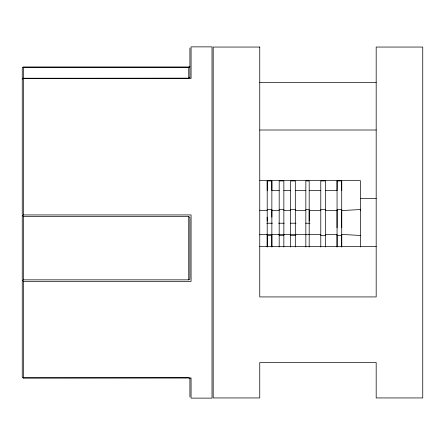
<?xml version="1.0" encoding="UTF-8"?>
<svg xmlns="http://www.w3.org/2000/svg" width="445" height="445" viewBox="0 0 445 445"><rect width="100%" height="100%" fill="white"/><g stroke="black" fill="none" stroke-linecap="round" stroke-linejoin="round"><path stroke-width="0.67" d="M267.206 246.825L267.206 180.931L271.862 180.931L271.862 246.825M267.206 221.165L267.206 217.166M267.206 190.594L267.206 180.931M271.862 217.166L271.862 209.606L267.206 209.606M271.862 180.931L271.862 190.594L279.187 190.594M309.186 246.997L309.186 210.58L320.784 210.58M337.06 246.825L337.06 234.42L325.44 234.42M337.06 227.834L337.06 209.606L341.721 209.606L341.721 227.834M341.721 246.997L341.721 180.931L337.06 180.931L337.06 190.594L325.44 190.594M341.721 246.825L341.721 234.42L360.344 235.455M341.721 190.594L341.721 180.931M360.344 210.402L360.344 180.587L259.863 180.587M189.681 67.011L23.413 67.011L22.25 67.963L22.25 377.037L23.413 377.989L191.066 377.989L191.066 398.13L212.02 398.13L212.02 46.87L191.066 46.87L191.066 78.426L22.834 78.287L22.25 79.099M22.25 215.603L22.834 215.742L23.413 214.929L23.413 67.29L22.834 67.151M22.25 280.517L22.834 280.656L23.413 279.844L23.413 216.554L22.834 215.742M189.904 77.196L188.736 78.148L22.834 78.287M23.413 67.29L188.736 67.29L189.904 66.617M23.413 279.844L188.736 279.844L189.904 279.171L189.904 217.505L188.736 216.554L23.413 216.554M22.834 377.849L188.736 377.71L189.904 378.384M341.721 210.58L360.344 209.545L360.344 246.947M259.674 234.754L267.206 234.42M259.758 82.47L376.181 82.47M259.758 130.007L376.181 130.007M283.849 190.594L290.663 190.594M295.319 190.594L305.837 190.594M309.186 190.594L320.784 190.594M360.239 198.576L376.181 198.576M279.187 209.606L283.849 209.606M290.663 209.606L295.319 209.606M305.837 209.606L309.186 209.606M320.784 209.606L325.44 209.606M271.862 210.58L279.187 210.58M283.849 210.58L290.663 210.58M295.319 210.58L305.837 210.58M325.44 210.58L337.06 210.58M23.413 214.929L191.066 214.929L191.066 281.468L23.413 281.468L22.834 280.656M266.816 223.218L272.368 223.218M278.615 223.218L284.166 223.218M290.407 223.218L295.958 223.218M305.676 223.218L309.837 223.218M271.862 234.42L279.187 234.42M283.849 234.42L290.663 234.42M295.319 234.42L305.837 234.42M309.186 234.42L320.784 234.42M266.972 234.571L271.812 234.571M278.726 234.571L284.26 234.571M290.485 234.571L296.014 234.571M305.698 234.571L309.153 234.571M279.187 235.394L283.849 235.394M290.663 235.394L295.319 235.394M320.784 235.394L325.44 235.394M337.06 235.394L341.721 235.394M259.758 246.602L376.181 246.602M259.674 210.246L267.206 210.58M337.06 180.931L337.06 246.997M325.44 246.997L325.44 180.931L320.784 180.931L320.784 246.997M309.186 221.165L309.186 180.931L305.837 180.931L305.837 246.997M295.319 246.997L295.319 180.931L290.663 180.931L290.663 246.997M283.849 246.997L283.849 180.931L279.187 180.931L279.187 246.997M271.862 246.997L271.862 235.394L267.206 235.394L267.206 246.997M189.904 48.032L189.904 77.869M189.904 378.05L189.904 396.968M188.736 67.29L188.736 78.403M188.736 216.554L188.736 279.844M23.413 281.468L23.413 377.989M259.758 47.059L213.188 47.053L213.188 397.947L259.758 397.941L259.758 362.53L376.181 362.53L376.181 397.941L422.75 397.947L422.75 47.053L376.181 47.059L376.181 296.926L259.758 296.926L259.758 47.059"/></g></svg>
